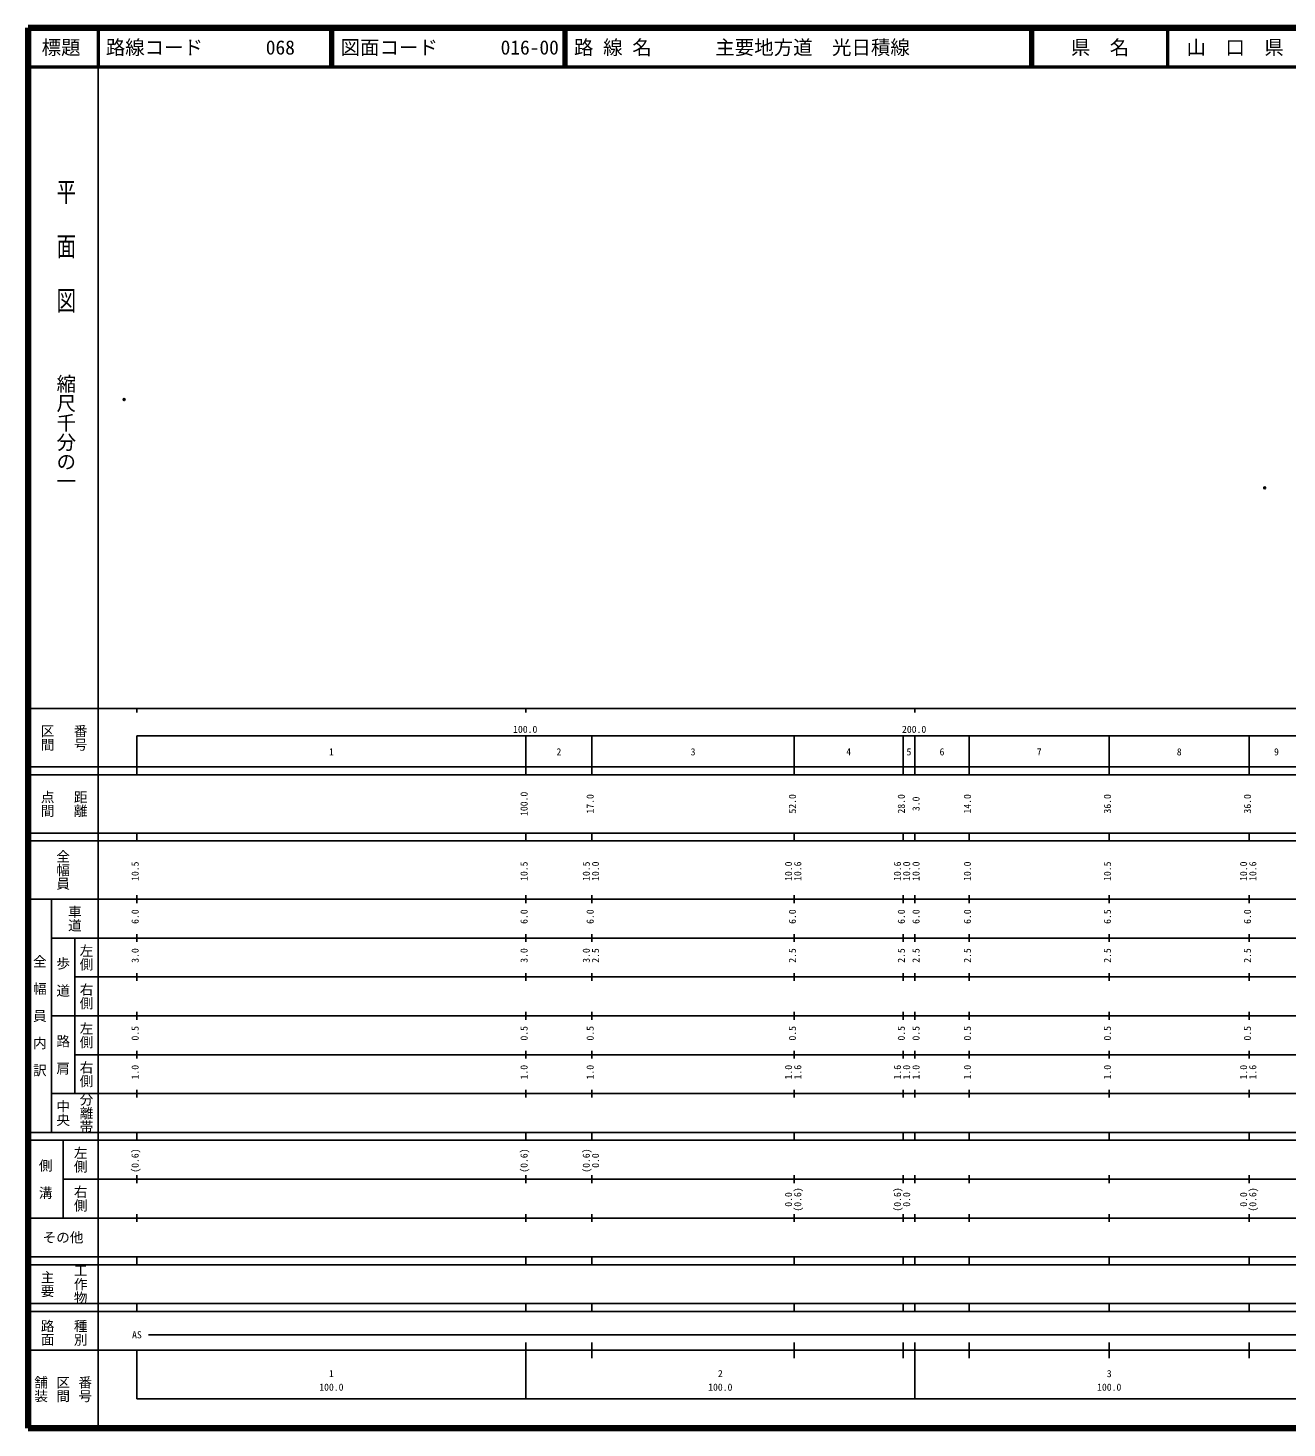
# Model space of a CAD drawing. Units: millimetres on the paper. Extents: x 40 to 680, y 20 to 380.
# Drawn here: x 40 to 363.7, y 20 to 380 of the extents above; entities that cross this region are included whole.
import ezdxf
from ezdxf.enums import TextEntityAlignment as Align

# ---------------------------------------------------------------- set-up
doc = ezdxf.new("R2010")
doc.units = ezdxf.units.MM
doc.header["$PDMODE"] = 32
doc.header["$PDSIZE"] = 0.5
doc.layers.add('M-OTRS', color=6, linetype='Continuous')
doc.layers.add('M-TTL-TXT', color=7, linetype='Continuous')
for name, color, linetype, lineweight in [('M-TTL', 2, 'Continuous', 140), ('M-TTL-BAND', 7, 'Continuous', 25), ('M-TTL-LINE', 7, 'Continuous', 50)]:
    doc.layers.add(name, color=color, linetype=linetype, lineweight=lineweight)
doc.styles.add('@ＭＳ ゴシック', font='')
doc.styles.add('ＭＳ ゴシック', font='')
doc.styles.get('@ＭＳ ゴシック').set_extended_font_data('@MS Gothic')
doc.styles.get('ＭＳ ゴシック').set_extended_font_data('MS Gothic')

msp = doc.modelspace()

# ---------------------------------------------------------------- linework, layer by layer
at = {"layer": 'M-OTRS'}
for p in [(64.712, 284.463), (357.973, 261.728)]:
    msp.add_point(p, dxfattribs=at)
at = {"layer": 'M-TTL'}
for p, q in [((40, 380), (40, 20)), ((680, 380), (40, 380)), ((40, 20), (680, 20))]:
    msp.add_line(p, q, dxfattribs=at)
at = {"layer": 'M-TTL-BAND'}
for p, q in [((58, 370), (58, 20)), ((40, 205), (579, 205)), ((68, 205), (68, 204)), ((168, 205), (168, 204)), ((268, 205), (268, 204)), ((68, 198), (579, 198)), ((68, 198), (68, 188)), ((168, 188), (168, 198)), ((185, 188), (185, 198)), ((237, 188), (237, 198)), ((265, 188), (265, 198)), ((268, 188), (268, 198)), ((282, 188), (282, 198)), ((318, 188), (318, 198)), ((354, 188), (354, 198)), ((40, 190), (579, 190)), ((40, 188), (579, 188)), ((40, 173), (579, 173)), ((68, 171), (68, 173)), ((168, 171), (168, 173)), ((185, 171), (185, 173)), ((237, 171), (237, 173)), ((265, 171), (265, 173)), ((268, 171), (268, 173)), ((282, 171), (282, 173)), ((318, 171), (318, 173)), ((354, 171), (354, 173)), ((40, 171), (579, 171)), ((40, 156), (579, 156)), ((46, 96), (46, 156)), ((68, 155), (68, 157)), ((168, 155), (168, 157)), ((185, 155), (185, 157)), ((237, 155), (237, 157)), ((265, 155), (265, 157)), ((268, 155), (268, 157)), ((282, 155), (282, 157)), ((318, 155), (318, 157)), ((354, 155), (354, 157)), ((46, 146), (579, 146)), ((52, 146), (52, 106)), ((68, 145), (68, 147)), ((168, 145), (168, 147)), ((185, 145), (185, 147)), ((237, 145), (237, 147)), ((265, 145), (265, 147)), ((268, 145), (268, 147)), ((282, 145), (282, 147)), ((318, 145), (318, 147)), ((354, 145), (354, 147)), ((68, 135), (68, 137)), ((168, 135), (168, 137)), ((185, 135), (185, 137)), ((237, 135), (237, 137)), ((265, 135), (265, 137)), ((268, 135), (268, 137)), ((282, 135), (282, 137)), ((318, 135), (318, 137)), ((354, 135), (354, 137)), ((52, 136), (579, 136)), ((46, 126), (579, 126)), ((68, 125), (68, 127)), ((168, 125), (168, 127)), ((185, 125), (185, 127)), ((237, 125), (237, 127)), ((265, 125), (265, 127)), ((268, 125), (268, 127)), ((282, 125), (282, 127)), ((318, 125), (318, 127)), ((354, 125), (354, 127)), ((52, 116), (579, 116)), ((68, 115), (68, 117)), ((168, 115), (168, 117)), ((185, 115), (185, 117)), ((237, 115), (237, 117)), ((265, 115), (265, 117)), ((268, 115), (268, 117)), ((282, 115), (282, 117)), ((318, 115), (318, 117)), ((354, 115), (354, 117)), ((46, 106), (579, 106)), ((68, 105), (68, 107)), ((168, 105), (168, 107)), ((185, 105), (185, 107)), ((237, 105), (237, 107)), ((265, 105), (265, 107)), ((268, 105), (268, 107)), ((282, 105), (282, 107)), ((318, 105), (318, 107)), ((354, 105), (354, 107)), ((40, 96), (579, 96)), ((40, 94), (579, 94)), ((49, 94), (49, 74)), ((68, 94), (68, 96)), ((168, 94), (168, 96)), ((185, 94), (185, 96)), ((237, 94), (237, 96)), ((265, 94), (265, 96)), ((268, 94), (268, 96)), ((282, 94), (282, 96)), ((318, 94), (318, 96)), ((354, 94), (354, 96)), ((49, 84), (579, 84)), ((68, 83), (68, 85)), ((168, 83), (168, 85)), ((185, 83), (185, 85)), ((237, 83), (237, 85)), ((265, 83), (265, 85)), ((268, 83), (268, 85)), ((282, 83), (282, 85)), ((318, 83), (318, 85)), ((354, 83), (354, 85)), ((40, 74), (579, 74)), ((68, 73), (68, 75)), ((168, 73), (168, 75)), ((185, 73), (185, 75)), ((237, 73), (237, 75)), ((265, 73), (265, 75)), ((268, 73), (268, 75)), ((282, 73), (282, 75)), ((318, 73), (318, 75)), ((354, 73), (354, 75)), ((40, 64), (579, 64)), ((40, 62), (579, 62)), ((68, 62), (68, 64)), ((168, 62), (168, 64)), ((185, 62), (185, 64)), ((237, 62), (237, 64)), ((265, 62), (265, 64)), ((268, 62), (268, 64)), ((282, 62), (282, 64)), ((318, 62), (318, 64)), ((354, 62), (354, 64)), ((40, 52), (579, 52)), ((68, 50), (68, 52)), ((168, 50), (168, 52)), ((185, 50), (185, 52)), ((237, 50), (237, 52)), ((265, 50), (265, 52)), ((268, 50), (268, 52)), ((282, 50), (282, 52)), ((318, 50), (318, 52)), ((354, 50), (354, 52)), ((40, 50), (579, 50)), ((71, 44), (556, 44)), ((40, 40), (579, 40)), ((68, 40), (68, 27.5)), ((168, 27.5), (168, 42)), ((185, 38), (185, 42)), ((237, 38), (237, 42)), ((265, 38), (265, 42)), ((268, 27.5), (268, 42)), ((282, 38), (282, 42)), ((318, 38), (318, 42)), ((354, 38), (354, 42)), ((68, 27.5), (579, 27.5))]:
    msp.add_line(p, q, dxfattribs=at)
at = {"layer": 'M-TTL-LINE'}
for p, q in [((58, 380), (58, 370)), ((117.75, 380), (117.75, 370)), ((118.25, 380), (118.25, 370)), ((177.75, 380), (177.75, 370)), ((178.25, 380), (178.25, 370)), ((297.75, 380), (297.75, 370)), ((298.25, 380), (298.25, 370)), ((333, 380), (333, 370)), ((40, 370), (680, 370))]:
    msp.add_line(p, q, dxfattribs=at)

# ---------------------------------------------------------------- texts
at = {"layer": 'M-TTL-BAND', "style": '@ＭＳ ゴシック', "width": 1.4}
msp.add_text('平  面  図', height=3.666, rotation=270, dxfattribs=at).set_placement((49.777, 306.475), align=Align.MIDDLE_RIGHT)
at = {"layer": 'M-TTL-BAND', "style": '@ＭＳ ゴシック'}
msp.add_text('縮尺千分の一', height=3.666, rotation=270, dxfattribs=at).set_placement((49.777, 261.03), align=Align.MIDDLE_RIGHT)
for s, p in [('区間', (45, 197.5)), ('番号', (53.5, 197.5)), ('点間', (45, 180.5)), ('距離', (53.5, 180.5)), ('全幅員', (49, 163.5)), ('車道', (52, 151)), ('左側', (55, 141)), ('全\u3000幅\u3000員\u3000内\u3000訳', (43, 126)), ('歩\u3000道', (49, 136)), ('右側', (55, 131)), ('左側', (55, 121)), ('路\u3000肩', (49, 116)), ('右側', (55, 111)), ('分離帯', (55, 101)), ('中央', (49, 101)), ('左側', (53.5, 89)), ('側\u3000溝', (44.5, 84)), ('右側', (53.5, 79)), ('工作物', (53.5, 57)), ('主要', (45, 57)), ('路面', (45, 44.5)), ('種別', (53.5, 44.5)), ('舗装', (43.333, 30)), ('区間', (49, 30)), ('番号', (54.667, 30))]:
    msp.add_text(s, height=2.566, rotation=270, dxfattribs=at).set_placement(p, align=Align.MIDDLE_CENTER)
at = {"layer": 'M-TTL-BAND', "style": 'ＭＳ ゴシック'}
for s, p in [('100.0', (167.844, 198.195)), ('200.0', (267.844, 198.195)), ('1', (118, 192.405)), ('2', (176.5, 192.405)), ('3', (211, 192.405)), ('4', (251, 192.405)), ('5', (266.5, 192.405)), ('6', (275, 192.405)), ('7', (300, 192.405)), ('8', (336, 192.405)), ('9', (361, 192.405)), ('AS', (68, 42.5)), ('1', (118, 32.523)), ('2', (218, 32.523)), ('3', (318, 32.523)), ('100.0', (118, 29.033)), ('100.0', (218, 29.033)), ('100.0', (318, 29.033))]:
    msp.add_text(s, height=1.833, dxfattribs=at).set_placement(p, align=Align.BOTTOM_CENTER)
for s, p in [('100.0', (169, 180.5)), ('17.0', (186, 180.5)), ('52.0', (238, 180.5)), ('28.0', (266, 180.5)), ('3.0', (269.778, 180.5)), ('14.0', (283, 180.5)), ('36.0', (319, 180.5)), ('36.0', (355, 180.5)), ('10.5', (69, 163.174)), ('10.5', (169, 163.174)), ('10.5', (185, 163.174)), ('10.0', (187.37, 163.174)), ('10.0', (237, 163.174)), ('10.6', (239.37, 163.174)), ('10.6', (265, 163.174)), ('10.0', (267.37, 163.174)), ('10.0', (269.778, 163.174)), ('10.0', (283, 163.174)), ('10.5', (319, 163.174)), ('10.0', (354, 163.174)), ('10.6', (356.37, 163.174)), ('6.0', (69, 151.5)), ('6.0', (169, 151.5)), ('6.0', (186, 151.5)), ('6.0', (238, 151.5)), ('6.0', (266, 151.5)), ('6.0', (269.778, 151.5)), ('6.0', (283, 151.5)), ('6.5', (319, 151.5)), ('6.0', (355, 151.5)), ('3.0', (69, 141.5)), ('3.0', (169, 141.5)), ('3.0', (185, 141.5)), ('2.5', (187.37, 141.5)), ('2.5', (238, 141.5)), ('2.5', (266, 141.5)), ('2.5', (269.778, 141.5)), ('2.5', (283, 141.5)), ('2.5', (319, 141.5)), ('2.5', (355, 141.5)), ('0.5', (69, 121.5)), ('0.5', (169, 121.5)), ('0.5', (186, 121.5)), ('0.5', (238, 121.5)), ('0.5', (266, 121.5)), ('0.5', (269.778, 121.5)), ('0.5', (283, 121.5)), ('0.5', (319, 121.5)), ('0.5', (355, 121.5)), ('1.0', (69, 111.5)), ('1.0', (169, 111.5)), ('1.0', (186, 111.5)), ('1.0', (237, 111.5)), ('1.6', (239.37, 111.5)), ('1.6', (265, 111.5)), ('1.0', (267.37, 111.5)), ('1.0', (269.778, 111.5)), ('1.0', (283, 111.5)), ('1.0', (319, 111.5)), ('1.0', (354, 111.5)), ('1.6', (356.37, 111.5)), ('(0.6)', (69, 88.764)), ('(0.6)', (169, 88.764)), ('(0.6)', (185, 88.764)), ('0.0', (187.37, 88.764)), ('0.0', (237, 78.764)), ('(0.6)', (239.37, 78.764)), ('(0.6)', (265, 78.764)), ('0.0', (267.37, 78.764)), ('0.0', (354, 78.764)), ('(0.6)', (356.37, 78.764))]:
    msp.add_text(s, height=1.833, rotation=90, dxfattribs=at).set_placement(p, align=Align.BOTTOM_CENTER)
msp.add_text('その他', height=2.566, dxfattribs=at).set_placement((49, 69), align=Align.MIDDLE_CENTER)
at = {"layer": 'M-TTL-TXT', "style": 'ＭＳ ゴシック'}
for s, p in [('標題', (48.5, 375)), ('県\u3000名', (315.625, 375)), ('山\u3000口\u3000県', (350.375, 375))]:
    msp.add_text(s, height=3.666, dxfattribs=at).set_placement(p, align=Align.MIDDLE_CENTER)
for s, p in [('路線コード', (60, 375)), ('068', (101.142, 375)), ('図面コード', (120.38, 375)), ('016-00', (161.521, 375)), ('路 線 名', (180.38, 375)), ('主要地方道\u3000光日積線', (216.734, 375))]:
    msp.add_text(s, height=3.666, dxfattribs=at).set_placement(p, align=Align.MIDDLE_LEFT)

doc.saveas('drawing.dxf')
